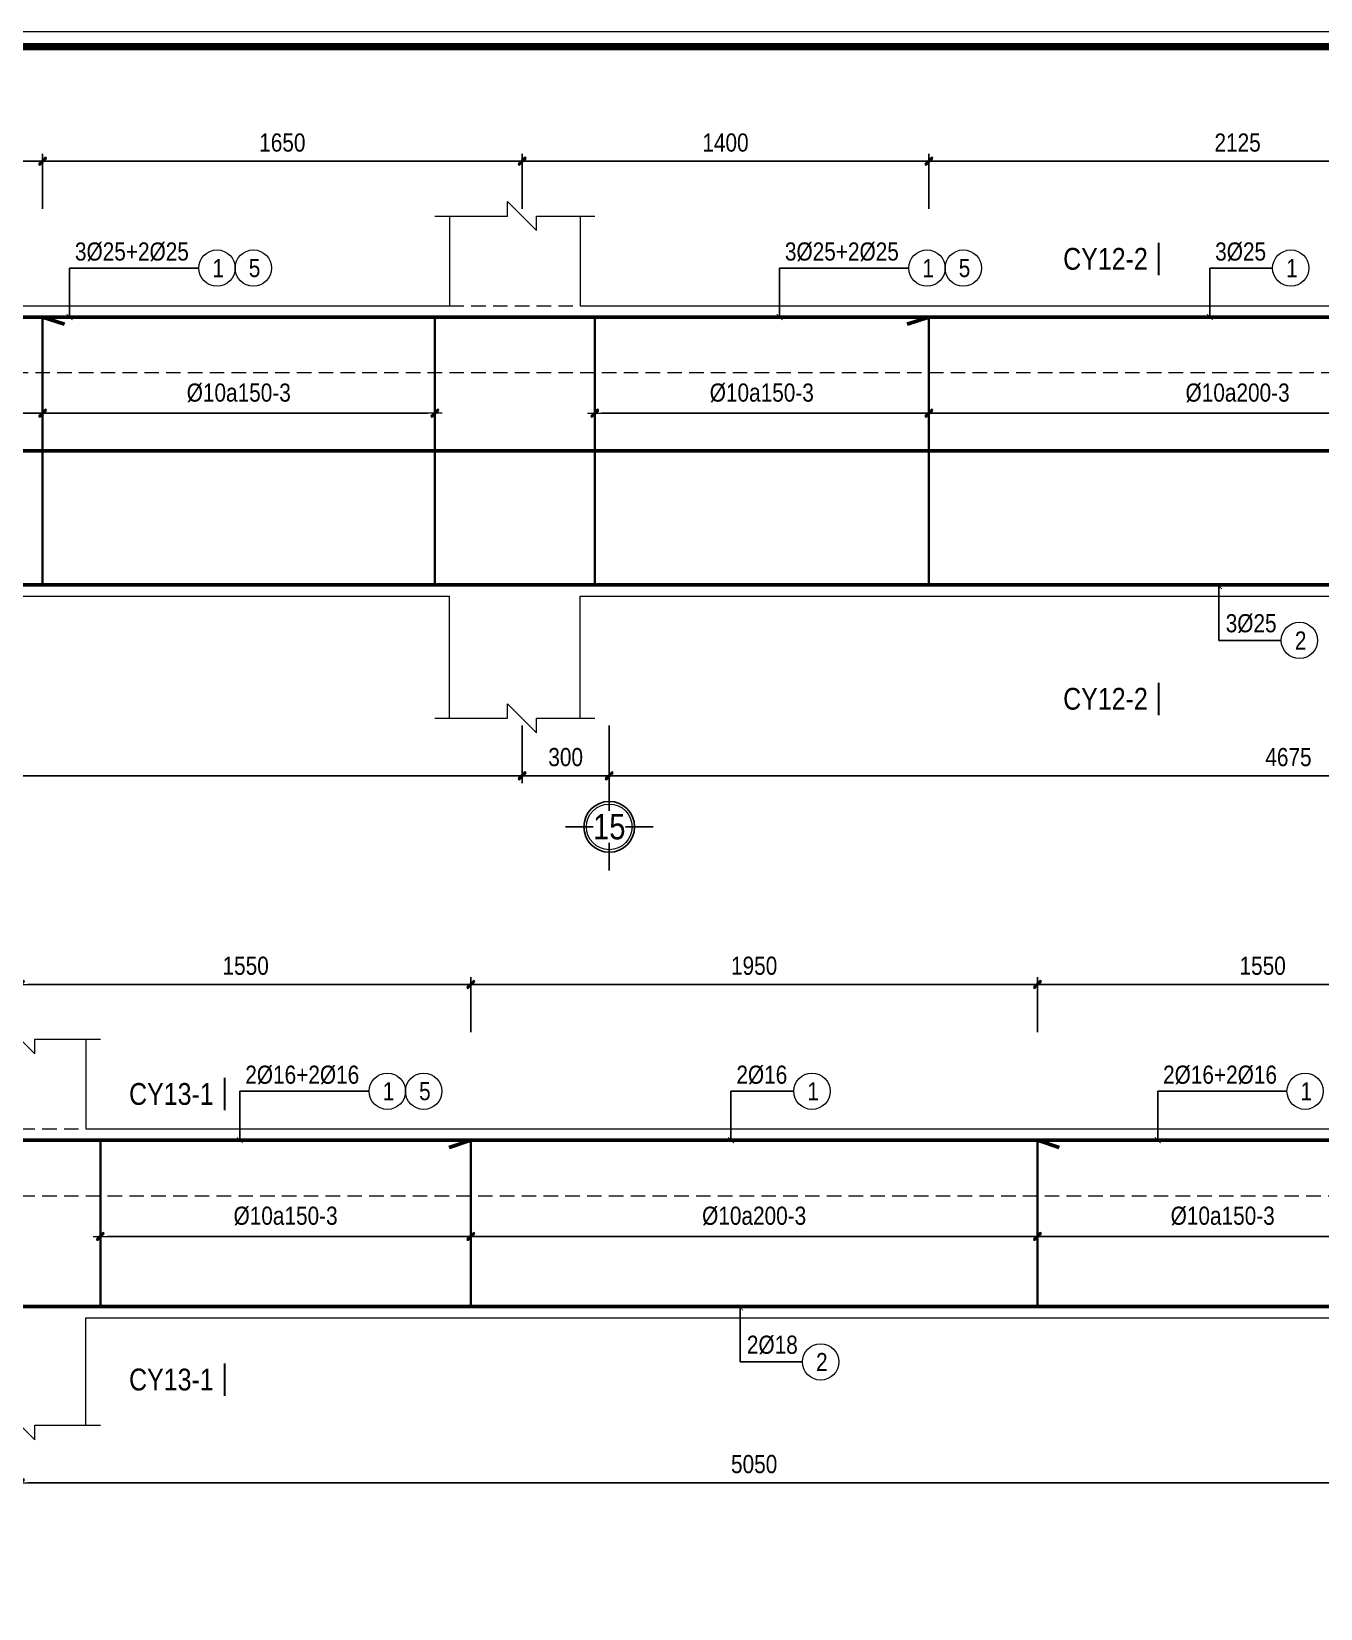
# Model space of a CAD drawing. Header units: millimetres. Extents: x 397144 to 8960116, y 345581 to 674207.
# Drawn here: x 5068269 to 5072705, y 611679 to 617107 of the extents above; entities that cross this region are included whole.
import ezdxf
from ezdxf.enums import TextEntityAlignment as Align

# ---------------------------------------------------------------- set-up
doc = ezdxf.new("R2010")
doc.units = ezdxf.units.MM
doc.header["$PDSIZE"] = -10
doc.linetypes.add('HIDDEN', pattern=[0.375, 0.25, -0.125])
doc.layers.get('0').update_dxf_attribs({"linetype": 'CONTINUOUS'})
doc.layers.get('Defpoints').update_dxf_attribs({"color": 12, "linetype": 'CONTINUOUS'})
for name, color, linetype, lineweight in [('2', 2, 'CONTINUOUS', 20), ('CDAI', 8, 'CONTINUOUS', 30), ('CTHEP', 2, 'CONTINUOUS', 50), ('DBAO', 3, 'CONTINUOUS', 20), ('DGIONG', 4, 'CONTINUOUS', 13), ('KTH', 150, 'CONTINUOUS', 5), ('Net khuat', 8, 'HIDDEN', 13), ('STICK', 1, 'CONTINUOUS', 9), ('TEXT', 7, 'CONTINUOUS', 15)]:
    doc.layers.add(name, color=color, linetype=linetype, lineweight=lineweight)
doc.layers.add('8', color=8, linetype='CONTINUOUS')
doc.styles.add('HELVECONDENSE', font='VHELVCN_0.TTF')
doc.styles.add('Star-HelCon', font='VHELVCN_0.TTF')
doc.styles.add('TTP-HelCon', font='VHELVCN_0.TTF')
doc.styles.add('VNI-HELVE-CONDENSE', font='VHELVCN_0.TTF')
doc.dimstyles.new('kc-25', dxfattribs={"dimtxt": 62.5, "dimasz": 20, "dimexe": 20, "dimexo": 50, "dimgap": 25, "dimtad": 3, "dimdec": 0, "dimzin": 0, "dimdsep": 46, "dimtxsty": 'VNI-HELVE-CONDENSE', "dimblk": 'DIM', "dimcen": 2.5, "dimclrd": 256, "dimclre": 154, "dimclrt": 7, "dimaunit": 1, "dimadec": 0, "dimazin": 0, "dimtfac": 1, "dimtdec": 0, "dimtix": 1, "dimtmove": 0, "dimatfit": 3, "dimldrblk": 'DOT', "dimfxl": 1, "dimtolj": 1, "dimtzin": 0, "dimarcsym": 0})
doc.dimstyles.new('TTP-25', dxfattribs={"dimscale": 25, "dimtxt": 2.5, "dimasz": 1, "dimexe": 1, "dimexo": 1, "dimgap": 0.09, "dimtad": 0, "dimdec": 4, "dimrnd": 5, "dimzin": 9, "dimdsep": 46, "dimtxsty": 'TTP-HelCon', "dimblk": 'Stick1', "dimcen": 0.09, "dimdle": 1.5, "dimclrd": 256, "dimclre": 256, "dimclrt": 7, "dimadec": 0, "dimazin": 0, "dimtfac": 1, "dimtdec": 4, "dimtmove": 0, "dimatfit": 3, "dimldrblk": '_ArchTick1', "dimfxl": 1, "dimtvp": 1, "dimtolj": 1, "dimtzin": 0, "dimarcsym": 0})

# ---------------------------------------------------------------- blocks, each defined once
blk = doc.blocks.new('Stick1')
at = {"layer": 'STICK'}
h = blk.add_hatch(color=256, dxfattribs=at)
edge = h.paths.add_edge_path()
edge.add_line((0.3, 0.5), (-0.5, -0.3))
edge.add_arc((-0.4, -0.4), 0.141, 135, 315)
edge.add_line((-0.3, -0.5), (0.5, 0.3))
edge.add_arc((0.4, 0.4), 0.141, 315, 495)
blk.add_line((1, 0), (-1, 0), dxfattribs=at)
blk.add_lwpolyline([(0.3, 0.5), (-0.5, -0.3, 1), (-0.3, -0.5), (0.5, 0.3, 1), (0.3, 0.5, 1)], format="xyb", dxfattribs=at)
blk = doc.blocks.new('*D1349')
at = {"layer": 'Defpoints', "color": 0, "transparency": 16777216}
for p in [(5063857.6, 614742.9), (5069957.6, 614742.9), (5063857.6, 614544.9)]:
    blk.add_point(p, dxfattribs=at)
at = {"layer": 'KTH', "lineweight": -2, "transparency": 16777216}
for p, q in [((5063857.6, 614717.9), (5063857.6, 614519.9)), ((5069957.6, 614717.9), (5069957.6, 614519.9)), ((5069932.6, 614544.9), (5063882.6, 614544.9))]:
    blk.add_line(p, q, dxfattribs=at)
at = {"layer": 'KTH', "lineweight": -2, "transparency": 16777216, "xscale": 25, "yscale": 25, "zscale": 25, "rotation": 180}
blk.add_blockref('Stick1', (5063857.6, 614544.9), dxfattribs=at)
at = {"layer": 'KTH', "lineweight": -2, "transparency": 16777216, "xscale": 25, "yscale": 25, "zscale": 25}
blk.add_blockref('Stick1', (5069957.6, 614544.9), dxfattribs=at)
at = {"layer": 'KTH', "color": 7, "transparency": 16777216, "insert": (5066907.6, 614608.8), "char_height": 62.5, "attachment_point": 5, "style": 'TTP-HelCon'}
blk.add_mtext('\\A1;6100', dxfattribs=at)
blk = doc.blocks.new('_ArchTick1')
at = {"color": 0, "const_width": 3.81}
blk.add_lwpolyline([(-12.7, -12.7), (12.7, 12.7)], dxfattribs=at)
blk = doc.blocks.new('*D1350')
at = {"layer": 'Defpoints', "color": 0, "transparency": 16777216}
for p in [(5071357.6, 616660.3), (5069957.6, 616471.3), (5071357.6, 616471.3)]:
    blk.add_point(p, dxfattribs=at)
at = {"layer": 'KTH', "lineweight": -2, "transparency": 16777216}
for p, q in [((5069957.6, 616496.3), (5069957.6, 616685.3)), ((5069982.6, 616660.3), (5071332.6, 616660.3)), ((5071357.6, 616496.3), (5071357.6, 616685.3))]:
    blk.add_line(p, q, dxfattribs=at)
at = {"layer": 'KTH', "lineweight": -2, "transparency": 16777216, "xscale": 25, "yscale": 25, "zscale": 25, "rotation": 180}
blk.add_blockref('Stick1', (5069957.6, 616660.3), dxfattribs=at)
at = {"layer": 'KTH', "lineweight": -2, "transparency": 16777216, "xscale": 25, "yscale": 25, "zscale": 25}
blk.add_blockref('Stick1', (5071357.6, 616660.3), dxfattribs=at)
at = {"layer": 'KTH', "color": 7, "transparency": 16777216, "insert": (5070657.6, 616724.2), "char_height": 62.5, "attachment_point": 5, "style": 'TTP-HelCon'}
blk.add_mtext('\\A1;1400', dxfattribs=at)
blk = doc.blocks.new('*D1360')
at = {"layer": 'Defpoints', "color": 0, "transparency": 16777216}
for p in [(5068307.6, 616660.3), (5065707.6, 616471.3), (5068307.6, 616471.3)]:
    blk.add_point(p, dxfattribs=at)
at = {"layer": 'KTH', "lineweight": -2, "transparency": 16777216}
for p, q in [((5065707.6, 616496.3), (5065707.6, 616685.3)), ((5065732.6, 616660.3), (5068282.6, 616660.3)), ((5068307.6, 616496.3), (5068307.6, 616685.3))]:
    blk.add_line(p, q, dxfattribs=at)
at = {"layer": 'KTH', "lineweight": -2, "transparency": 16777216, "xscale": 25, "yscale": 25, "zscale": 25, "rotation": 180}
blk.add_blockref('Stick1', (5065707.6, 616660.3), dxfattribs=at)
at = {"layer": 'KTH', "lineweight": -2, "transparency": 16777216, "xscale": 25, "yscale": 25, "zscale": 25}
blk.add_blockref('Stick1', (5068307.6, 616660.3), dxfattribs=at)
at = {"layer": 'KTH', "color": 7, "transparency": 16777216, "insert": (5067007.6, 616724.2), "char_height": 62.5, "attachment_point": 5, "style": 'TTP-HelCon'}
blk.add_mtext('\\A1;2600', dxfattribs=at)
blk = doc.blocks.new('*D1361')
at = {"layer": 'Defpoints', "color": 0, "transparency": 16777216}
for p in [(5069957.6, 616660.3), (5068307.6, 616471.3), (5069957.6, 616471.3)]:
    blk.add_point(p, dxfattribs=at)
at = {"layer": 'KTH', "lineweight": -2, "transparency": 16777216}
for p, q in [((5068307.6, 616496.3), (5068307.6, 616685.3)), ((5068332.6, 616660.3), (5069932.6, 616660.3)), ((5069957.6, 616496.3), (5069957.6, 616685.3))]:
    blk.add_line(p, q, dxfattribs=at)
at = {"layer": 'KTH', "lineweight": -2, "transparency": 16777216, "xscale": 25, "yscale": 25, "zscale": 25, "rotation": 180}
blk.add_blockref('Stick1', (5068307.6, 616660.3), dxfattribs=at)
at = {"layer": 'KTH', "lineweight": -2, "transparency": 16777216, "xscale": 25, "yscale": 25, "zscale": 25}
blk.add_blockref('Stick1', (5069957.6, 616660.3), dxfattribs=at)
at = {"layer": 'KTH', "color": 7, "transparency": 16777216, "insert": (5069132.6, 616724.2), "char_height": 62.5, "attachment_point": 5, "style": 'TTP-HelCon'}
blk.add_mtext('\\A1;1650', dxfattribs=at)
blk = doc.blocks.new('*D1362')
at = {"layer": 'Defpoints', "color": 0, "transparency": 16777216}
for p in [(5068307.6, 615932.9), (5069657.6, 615932.9), (5068307.6, 615792.9)]:
    blk.add_point(p, dxfattribs=at)
at = {"layer": 'KTH', "lineweight": -2, "transparency": 16777216}
for p, q in [((5068307.6, 615907.9), (5068307.6, 615767.9)), ((5069657.6, 615907.9), (5069657.6, 615767.9)), ((5069632.6, 615792.9), (5068332.6, 615792.9))]:
    blk.add_line(p, q, dxfattribs=at)
at = {"layer": 'KTH', "lineweight": -2, "transparency": 16777216, "xscale": 25, "yscale": 25, "zscale": 25, "rotation": 180}
blk.add_blockref('Stick1', (5068307.6, 615792.9), dxfattribs=at)
at = {"layer": 'KTH', "lineweight": -2, "transparency": 16777216, "xscale": 25, "yscale": 25, "zscale": 25}
blk.add_blockref('Stick1', (5069657.6, 615792.9), dxfattribs=at)
at = {"layer": 'KTH', "color": 7, "transparency": 16777216, "insert": (5068982.6, 615862.8), "char_height": 62.5, "attachment_point": 5, "style": 'TTP-HelCon'}
blk.add_mtext('\\A1;Þ10a150-3', dxfattribs=at)
blk = doc.blocks.new('*D1363')
at = {"layer": 'Defpoints', "color": 0, "transparency": 16777216}
for p in [(5065707.6, 615932.9), (5068307.6, 615932.9), (5065707.6, 615792.9)]:
    blk.add_point(p, dxfattribs=at)
at = {"layer": 'KTH', "lineweight": -2, "transparency": 16777216}
for p, q in [((5065707.6, 615907.9), (5065707.6, 615767.9)), ((5068307.6, 615907.9), (5068307.6, 615767.9)), ((5068282.6, 615792.9), (5065732.6, 615792.9))]:
    blk.add_line(p, q, dxfattribs=at)
at = {"layer": 'KTH', "lineweight": -2, "transparency": 16777216, "xscale": 25, "yscale": 25, "zscale": 25, "rotation": 180}
blk.add_blockref('Stick1', (5065707.6, 615792.9), dxfattribs=at)
at = {"layer": 'KTH', "lineweight": -2, "transparency": 16777216, "xscale": 25, "yscale": 25, "zscale": 25}
blk.add_blockref('Stick1', (5068307.6, 615792.9), dxfattribs=at)
at = {"layer": 'KTH', "color": 7, "transparency": 16777216, "insert": (5067007.6, 615862.8), "char_height": 62.5, "attachment_point": 5, "style": 'TTP-HelCon'}
blk.add_mtext('\\A1;Þ10a200-3', dxfattribs=at)
blk = doc.blocks.new('*D1364')
at = {"layer": 'Defpoints', "color": 0, "transparency": 16777216}
for p in [(5070207.6, 615932.9), (5071357.6, 615932.9), (5071357.6, 615792.9)]:
    blk.add_point(p, dxfattribs=at)
at = {"layer": 'KTH', "lineweight": -2, "transparency": 16777216}
for p, q in [((5070207.6, 615907.9), (5070207.6, 615767.9)), ((5071357.6, 615907.9), (5071357.6, 615767.9)), ((5070232.6, 615792.9), (5071332.6, 615792.9))]:
    blk.add_line(p, q, dxfattribs=at)
at = {"layer": 'KTH', "lineweight": -2, "transparency": 16777216, "xscale": 25, "yscale": 25, "zscale": 25, "rotation": 180}
blk.add_blockref('Stick1', (5070207.6, 615792.9), dxfattribs=at)
at = {"layer": 'KTH', "lineweight": -2, "transparency": 16777216, "xscale": 25, "yscale": 25, "zscale": 25}
blk.add_blockref('Stick1', (5071357.6, 615792.9), dxfattribs=at)
at = {"layer": 'KTH', "color": 7, "transparency": 16777216, "insert": (5070782.6, 615862.8), "char_height": 62.5, "attachment_point": 5, "style": 'TTP-HelCon'}
blk.add_mtext('\\A1;Þ10a150-3', dxfattribs=at)
blk = doc.blocks.new('*D1365')
at = {"layer": 'Defpoints', "color": 0, "transparency": 16777216}
for p in [(5071357.6, 615932.9), (5073482.6, 615932.9), (5071357.6, 615792.9)]:
    blk.add_point(p, dxfattribs=at)
at = {"layer": 'KTH', "lineweight": -2, "transparency": 16777216}
for p, q in [((5071357.6, 615907.9), (5071357.6, 615767.9)), ((5073482.6, 615907.9), (5073482.6, 615767.9)), ((5073457.6, 615792.9), (5071382.6, 615792.9))]:
    blk.add_line(p, q, dxfattribs=at)
at = {"layer": 'KTH', "lineweight": -2, "transparency": 16777216, "xscale": 25, "yscale": 25, "zscale": 25, "rotation": 180}
blk.add_blockref('Stick1', (5071357.6, 615792.9), dxfattribs=at)
at = {"layer": 'KTH', "lineweight": -2, "transparency": 16777216, "xscale": 25, "yscale": 25, "zscale": 25}
blk.add_blockref('Stick1', (5073482.6, 615792.9), dxfattribs=at)
at = {"layer": 'KTH', "color": 7, "transparency": 16777216, "insert": (5072420.1, 615862.8), "char_height": 62.5, "attachment_point": 5, "style": 'TTP-HelCon'}
blk.add_mtext('\\A1;Þ10a200-3', dxfattribs=at)
blk = doc.blocks.new('*D1366')
at = {"layer": 'Defpoints', "color": 0, "transparency": 16777216}
for p in [(5071357.6, 616660.3), (5071357.6, 616471.3), (5073482.6, 616471.3)]:
    blk.add_point(p, dxfattribs=at)
at = {"layer": 'KTH', "lineweight": -2, "transparency": 16777216}
for p, q in [((5071357.6, 616496.3), (5071357.6, 616685.3)), ((5073457.6, 616660.3), (5071382.6, 616660.3)), ((5073482.6, 616496.3), (5073482.6, 616685.3))]:
    blk.add_line(p, q, dxfattribs=at)
at = {"layer": 'KTH', "lineweight": -2, "transparency": 16777216, "xscale": 25, "yscale": 25, "zscale": 25, "rotation": 180}
blk.add_blockref('Stick1', (5071357.6, 616660.3), dxfattribs=at)
at = {"layer": 'KTH', "lineweight": -2, "transparency": 16777216, "xscale": 25, "yscale": 25, "zscale": 25}
blk.add_blockref('Stick1', (5073482.6, 616660.3), dxfattribs=at)
at = {"layer": 'KTH', "color": 7, "transparency": 16777216, "insert": (5072420.1, 616724.2), "char_height": 62.5, "attachment_point": 5, "style": 'TTP-HelCon'}
blk.add_mtext('\\A1;2125', dxfattribs=at)
blk = doc.blocks.new('DIM')
h = blk.add_hatch(color=1)
h.paths.add_polyline_path([(0.49, 0.29, 1), (0.29, 0.49), (-0.19, 0), (0.19, 0)])
h.paths.add_polyline_path([(0.19, 0), (-0.19, 0), (-0.49, -0.29, 1), (-0.29, -0.49)])
at = {"color": 9}
for p, q in [((-0.19, 0), (-1.5, 0)), ((0.19, 0), (1.5, 0))]:
    blk.add_line(p, q, dxfattribs=at)
at = {"color": 1}
for p, q in [((-0.49, -0.29), (0.29, 0.49)), ((-0.29, -0.49), (0.49, 0.29)), ((-0.19, 0), (0.19, 0))]:
    blk.add_line(p, q, dxfattribs=at)
blk.add_arc((-0.39, -0.39), 0.138, 135, 315, dxfattribs=at)
blk = doc.blocks.new('*D1367')
at = {"layer": 'Defpoints', "color": 0, "transparency": 16777216}
for p in [(5069957.6, 614742.9), (5070257.6, 614742.9), (5069957.6, 614544.9)]:
    blk.add_point(p, dxfattribs=at)
at = {"layer": 'KTH', "lineweight": -2, "transparency": 16777216}
for p, q in [((5069957.6, 614717.9), (5069957.6, 614519.9)), ((5070257.6, 614717.9), (5070257.6, 614519.9)), ((5070232.6, 614544.9), (5069982.6, 614544.9))]:
    blk.add_line(p, q, dxfattribs=at)
at = {"layer": 'KTH', "lineweight": -2, "transparency": 16777216, "xscale": 25, "yscale": 25, "zscale": 25, "rotation": 180}
blk.add_blockref('Stick1', (5069957.6, 614544.9), dxfattribs=at)
at = {"layer": 'KTH', "lineweight": -2, "transparency": 16777216, "xscale": 25, "yscale": 25, "zscale": 25}
blk.add_blockref('Stick1', (5070257.6, 614544.9), dxfattribs=at)
at = {"layer": 'KTH', "color": 7, "transparency": 16777216, "insert": (5070107.6, 614608.8), "char_height": 62.5, "attachment_point": 5, "style": 'TTP-HelCon'}
blk.add_mtext('\\A1;300', dxfattribs=at)
blk = doc.blocks.new('dau truc')
blk.add_circle((0, 0), 180)
at = {"layer": '8'}
for p, q in [((0, 127), (0, 345)), ((-127, 0), (-345, 0)), ((345, 0), (127, 0)), ((0, -345), (0, -127))]:
    blk.add_line(p, q, dxfattribs=at)
blk.add_circle((0, 0), 200, dxfattribs=at)
at = {"layer": 'TEXT', "style": 'HELVECONDENSE'}
blk.add_attdef('A', text='', height=233, dxfattribs=at).set_placement((0, 0), align=Align.MIDDLE)
blk = doc.blocks.new('*D1368')
at = {"layer": 'Defpoints', "color": 0, "transparency": 16777216}
for p in [(5070257.6, 614742.9), (5074932.6, 614742.9), (5074932.6, 614544.9)]:
    blk.add_point(p, dxfattribs=at)
at = {"layer": 'KTH', "lineweight": -2, "transparency": 16777216}
for p, q in [((5070257.6, 614717.9), (5070257.6, 614519.9)), ((5074932.6, 614717.9), (5074932.6, 614519.9)), ((5070282.6, 614544.9), (5074907.6, 614544.9))]:
    blk.add_line(p, q, dxfattribs=at)
at = {"layer": 'KTH', "lineweight": -2, "transparency": 16777216, "xscale": 25, "yscale": 25, "zscale": 25, "rotation": 180}
blk.add_blockref('Stick1', (5070257.6, 614544.9), dxfattribs=at)
at = {"layer": 'KTH', "lineweight": -2, "transparency": 16777216, "xscale": 25, "yscale": 25, "zscale": 25}
blk.add_blockref('Stick1', (5074932.6, 614544.9), dxfattribs=at)
at = {"layer": 'KTH', "color": 7, "transparency": 16777216, "insert": (5072595.1, 614608.8), "char_height": 62.5, "attachment_point": 5, "style": 'TTP-HelCon'}
blk.add_mtext('\\A1;4675', dxfattribs=at)
blk = doc.blocks.new('*D1400')
at = {"layer": 'Defpoints', "color": 0, "transparency": 16777216}
for p in [(5068231.3, 613826.7), (5068231.3, 613637.7), (5069781.3, 613637.7)]:
    blk.add_point(p, dxfattribs=at)
at = {"layer": 'KTH', "lineweight": -2, "transparency": 16777216}
for p, q in [((5068231.3, 613662.7), (5068231.3, 613851.7)), ((5069756.3, 613826.7), (5068256.3, 613826.7)), ((5069781.3, 613662.7), (5069781.3, 613851.7))]:
    blk.add_line(p, q, dxfattribs=at)
at = {"layer": 'KTH', "lineweight": -2, "transparency": 16777216, "xscale": 25, "yscale": 25, "zscale": 25, "rotation": 180}
blk.add_blockref('Stick1', (5068231.3, 613826.7), dxfattribs=at)
at = {"layer": 'KTH', "lineweight": -2, "transparency": 16777216, "xscale": 25, "yscale": 25, "zscale": 25}
blk.add_blockref('Stick1', (5069781.3, 613826.7), dxfattribs=at)
at = {"layer": 'KTH', "color": 7, "transparency": 16777216, "insert": (5069006.3, 613890.6), "char_height": 62.5, "attachment_point": 5, "style": 'TTP-HelCon'}
blk.add_mtext('\\A1;1550', dxfattribs=at)
blk = doc.blocks.new('*D1401')
at = {"layer": 'Defpoints', "color": 0, "transparency": 16777216}
for p in [(5071731.3, 613826.7), (5069781.3, 613637.7), (5071731.3, 613637.7)]:
    blk.add_point(p, dxfattribs=at)
at = {"layer": 'KTH', "lineweight": -2, "transparency": 16777216}
for p, q in [((5069781.3, 613662.7), (5069781.3, 613851.7)), ((5069806.3, 613826.7), (5071706.3, 613826.7)), ((5071731.3, 613662.7), (5071731.3, 613851.7))]:
    blk.add_line(p, q, dxfattribs=at)
at = {"layer": 'KTH', "lineweight": -2, "transparency": 16777216, "xscale": 25, "yscale": 25, "zscale": 25, "rotation": 180}
blk.add_blockref('Stick1', (5069781.3, 613826.7), dxfattribs=at)
at = {"layer": 'KTH', "lineweight": -2, "transparency": 16777216, "xscale": 25, "yscale": 25, "zscale": 25}
blk.add_blockref('Stick1', (5071731.3, 613826.7), dxfattribs=at)
at = {"layer": 'KTH', "color": 7, "transparency": 16777216, "insert": (5070756.3, 613890.6), "char_height": 62.5, "attachment_point": 5, "style": 'TTP-HelCon'}
blk.add_mtext('\\A1;1950', dxfattribs=at)
blk = doc.blocks.new('*D1403')
at = {"layer": 'Defpoints', "color": 0, "transparency": 16777216}
for p in [(5068231.3, 612309.4), (5073281.3, 612309.4), (5068231.3, 612111.4)]:
    blk.add_point(p, dxfattribs=at)
at = {"layer": 'KTH', "lineweight": -2, "transparency": 16777216}
for p, q in [((5068231.3, 612284.4), (5068231.3, 612086.4)), ((5073281.3, 612284.4), (5073281.3, 612086.4)), ((5073256.3, 612111.4), (5068256.3, 612111.4))]:
    blk.add_line(p, q, dxfattribs=at)
at = {"layer": 'KTH', "lineweight": -2, "transparency": 16777216, "xscale": 25, "yscale": 25, "zscale": 25, "rotation": 180}
blk.add_blockref('Stick1', (5068231.3, 612111.4), dxfattribs=at)
at = {"layer": 'KTH', "lineweight": -2, "transparency": 16777216, "xscale": 25, "yscale": 25, "zscale": 25}
blk.add_blockref('Stick1', (5073281.3, 612111.4), dxfattribs=at)
at = {"layer": 'KTH', "color": 7, "transparency": 16777216, "insert": (5070756.3, 612175.2), "char_height": 62.5, "attachment_point": 5, "style": 'TTP-HelCon'}
blk.add_mtext('\\A1;5050', dxfattribs=at)
blk = doc.blocks.new('*D1407')
at = {"layer": 'Defpoints', "color": 0, "transparency": 16777216}
for p in [(5069781.3, 613033.3), (5071731.3, 613033.3), (5071731.3, 612959.3)]:
    blk.add_point(p, dxfattribs=at)
at = {"layer": 'KTH', "lineweight": -2, "transparency": 16777216}
for p, q in [((5069781.3, 613008.3), (5069781.3, 612934.3)), ((5071731.3, 613008.3), (5071731.3, 612934.3)), ((5069806.3, 612959.3), (5071706.3, 612959.3))]:
    blk.add_line(p, q, dxfattribs=at)
at = {"layer": 'KTH', "lineweight": -2, "transparency": 16777216, "xscale": 25, "yscale": 25, "zscale": 25, "rotation": 180}
blk.add_blockref('Stick1', (5069781.3, 612959.3), dxfattribs=at)
at = {"layer": 'KTH', "lineweight": -2, "transparency": 16777216, "xscale": 25, "yscale": 25, "zscale": 25}
blk.add_blockref('Stick1', (5071731.3, 612959.3), dxfattribs=at)
at = {"layer": 'KTH', "color": 7, "transparency": 16777216, "insert": (5070756.3, 613029.3), "char_height": 62.5, "attachment_point": 5, "style": 'TTP-HelCon'}
blk.add_mtext('\\A1;Þ10a200-3', dxfattribs=at)
blk = doc.blocks.new('*D1408')
at = {"layer": 'Defpoints', "color": 0, "transparency": 16777216}
for p in [(5068506.3, 613016.8), (5069781.3, 613033.3), (5069781.3, 612959.3)]:
    blk.add_point(p, dxfattribs=at)
at = {"layer": 'KTH', "lineweight": -2, "transparency": 16777216}
for p, q in [((5069781.3, 613008.3), (5069781.3, 612934.3)), ((5068506.3, 612991.8), (5068506.3, 612934.3)), ((5068531.3, 612959.3), (5069756.3, 612959.3))]:
    blk.add_line(p, q, dxfattribs=at)
at = {"layer": 'KTH', "lineweight": -2, "transparency": 16777216, "xscale": 25, "yscale": 25, "zscale": 25, "rotation": 180}
blk.add_blockref('Stick1', (5068506.3, 612959.3), dxfattribs=at)
at = {"layer": 'KTH', "lineweight": -2, "transparency": 16777216, "xscale": 25, "yscale": 25, "zscale": 25}
blk.add_blockref('Stick1', (5069781.3, 612959.3), dxfattribs=at)
at = {"layer": 'KTH', "color": 7, "transparency": 16777216, "insert": (5069143.8, 613029.3), "char_height": 62.5, "attachment_point": 5, "style": 'TTP-HelCon'}
blk.add_mtext('\\A1;Þ10a150-3', dxfattribs=at)
blk = doc.blocks.new('*D1410')
at = {"layer": 'Defpoints', "color": 0, "transparency": 16777216}
for p in [(5071731.3, 613033.3), (5073006.3, 613016.8), (5071731.3, 612959.3)]:
    blk.add_point(p, dxfattribs=at)
at = {"layer": 'KTH', "lineweight": -2, "transparency": 16777216}
for p, q in [((5071731.3, 613008.3), (5071731.3, 612934.3)), ((5072981.3, 612959.3), (5071756.3, 612959.3)), ((5073006.3, 612991.8), (5073006.3, 612934.3))]:
    blk.add_line(p, q, dxfattribs=at)
at = {"layer": 'KTH', "lineweight": -2, "transparency": 16777216, "xscale": 25, "yscale": 25, "zscale": 25, "rotation": 180}
blk.add_blockref('Stick1', (5071731.3, 612959.3), dxfattribs=at)
at = {"layer": 'KTH', "lineweight": -2, "transparency": 16777216, "xscale": 25, "yscale": 25, "zscale": 25}
blk.add_blockref('Stick1', (5073006.3, 612959.3), dxfattribs=at)
at = {"layer": 'KTH', "color": 7, "transparency": 16777216, "insert": (5072368.8, 613029.3), "char_height": 62.5, "attachment_point": 5, "style": 'TTP-HelCon'}
blk.add_mtext('\\A1;Þ10a150-3', dxfattribs=at)
blk = doc.blocks.new('*D1417')
at = {"layer": 'Defpoints', "color": 0, "transparency": 16777216}
for p in [(5073281.3, 613826.7), (5071731.3, 613637.7), (5073281.3, 613637.7)]:
    blk.add_point(p, dxfattribs=at)
at = {"layer": 'KTH', "lineweight": -2, "transparency": 16777216}
for p, q in [((5071731.3, 613662.7), (5071731.3, 613851.7)), ((5071756.3, 613826.7), (5073256.3, 613826.7)), ((5073281.3, 613662.7), (5073281.3, 613851.7))]:
    blk.add_line(p, q, dxfattribs=at)
at = {"layer": 'KTH', "lineweight": -2, "transparency": 16777216, "xscale": 25, "yscale": 25, "zscale": 25, "rotation": 180}
blk.add_blockref('Stick1', (5071731.3, 613826.7), dxfattribs=at)
at = {"layer": 'KTH', "lineweight": -2, "transparency": 16777216, "xscale": 25, "yscale": 25, "zscale": 25}
blk.add_blockref('Stick1', (5073281.3, 613826.7), dxfattribs=at)
at = {"layer": 'KTH', "color": 7, "transparency": 16777216, "insert": (5072506.3, 613890.6), "char_height": 62.5, "attachment_point": 5, "style": 'TTP-HelCon'}
blk.add_mtext('\\A1;1550', dxfattribs=at)
blk = doc.blocks.new('MC')
at = {"layer": 'CTHEP', "const_width": 10}
blk.add_lwpolyline([(0, 150), (0, 0)], dxfattribs=at)
at = {"layer": 'TEXT', "style": 'TTP-HelCon'}
blk.add_attdef('A', text='', height=100, dxfattribs=at).set_placement((-50, 25.5), align=Align.RIGHT)
blk = doc.blocks.new('CHG_XX_Khung ten')
blk.add_lwpolyline([(15, 579), (826, 579), (826, 15), (15, 15)], close=True)
at = {"color": 4, "linetype": 'Continuous', "const_width": 1}
blk.add_lwpolyline([(17, 577), (824, 577), (824, 17), (17, 17)], close=True, dxfattribs=at)

msp = doc.modelspace()

# ---------------------------------------------------------------- linework, layer by layer
at = {"layer": 'CDAI', "ltscale": 52.5}
for p, q in [((5068307.63714, 616123.92537), (5068307.63714, 615201.92537)), ((5069657.63714, 616123.92537), (5069657.63714, 615201.92537)), ((5070207.63714, 616123.92537), (5070207.63714, 615201.92537)), ((5071357.63714, 616123.92537), (5071357.63714, 615201.92537)), ((5071357.63714, 616123.92537), (5071357.63714, 615201.92537)), ((5068506.32778, 613294.35258), (5068506.32778, 612714.35258)), ((5069781.32778, 613294.35258), (5069781.32778, 612714.35258)), ((5071731.32778, 613294.35258), (5071731.32778, 612714.35258))]:
    msp.add_line(p, q, dxfattribs=at)
at = {"layer": 'CTHEP'}
for p, q in [((5068382.63714, 616098.92537), (5068307.63714, 616123.92537)), ((5071282.63714, 616098.92537), (5071357.63714, 616123.92537)), ((5063968.40801, 615662.92537), (5079943.55628, 615662.92537)), ((5069706.32778, 613265.35258), (5069781.32778, 613290.35258)), ((5071806.32778, 613265.35258), (5071731.32778, 613290.35258))]:
    msp.add_line(p, q, dxfattribs=at)
for points in [[(5080027.63712, 616123.92537), (5063887.63714, 616123.92537)], [(5063920.43475, 615781.48584), (5063920.43475, 615201.92537), (5079987.88124, 615201.92537)], [(5080156.32778, 612716.08509), (5080156.32778, 612716.08509), (5080156.32778, 613290.35258), (5063851.32778, 613290.35258), (5063851.32778, 612711.05584), (5063851.32778, 612711.05584)], [(5063906.32778, 613087.43676), (5063906.32778, 612718.35258), (5080106.32778, 612718.35258), (5080106.32778, 613079.63892)]]:
    msp.add_lwpolyline(points, dxfattribs=at)
at = {"layer": 'DBAO'}
msp.add_line((5068456.32778, 613329.35258), (5073056.32778, 613329.35258), dxfattribs=at)
for points in [[(5064307.63714, 616471.31971), (5064307.63714, 616162.92537), (5069707.63714, 616162.92537)], [(5069707.63714, 616471.31971), (5069707.63714, 616162.92537)], [(5070157.63714, 616471.31971), (5070157.63714, 616162.92537)], [(5070157.63714, 616162.92537), (5074707.63714, 616162.92537)], [(5064307.63714, 614742.92537), (5064307.63714, 615162.92537), (5069707.63714, 615162.92537)], [(5069707.63714, 614742.92537), (5069707.63714, 615162.92537)], [(5070157.63714, 615162.92537), (5074707.63714, 615162.92537)], [(5070157.63714, 614742.92537), (5070157.63714, 615162.92537)], [(5068456.32778, 613637.74692), (5068456.32778, 613329.35258)], [(5068456.32778, 612679.35258), (5073056.32778, 612679.35258)], [(5068456.32778, 612309.35258), (5068456.32778, 612679.35258)]]:
    msp.add_lwpolyline(points, dxfattribs=at)
at = {"layer": 'DGIONG'}
for points in [[(5069657.63714, 616471.31971), (5069907.63714, 616471.31971), (5069907.63714, 616521.31971), (5070007.63714, 616421.31971), (5070007.63714, 616471.31971), (5070207.63714, 616471.31971)], [(5069657.63714, 614742.92537), (5069907.63714, 614742.92537), (5069907.63714, 614792.92537), (5070007.63714, 614692.92537), (5070007.63714, 614742.92537), (5070207.63714, 614742.92537)], [(5067956.32778, 613637.74692), (5068181.32778, 613637.74692), (5068181.32778, 613687.74692), (5068281.32778, 613587.74692), (5068281.32778, 613637.74692), (5068506.32778, 613637.74692)], [(5067956.32778, 612309.35258), (5068181.32778, 612309.35258), (5068181.32778, 612359.35258), (5068281.32778, 612259.35258), (5068281.32778, 612309.35258), (5068506.32778, 612309.35258)]]:
    msp.add_lwpolyline(points, dxfattribs=at)
for centre in [(5068907.81861, 616292.43448), (5069032.81861, 616292.43448), (5071351.14487, 616292.43448), (5071476.14487, 616292.43448), (5072602.99793, 616292.43448), (5072632.85902, 615010.88111), (5069494.03146, 613458.86169), (5069619.03146, 613458.86169), (5070955.2353, 613458.86169), (5072652.53146, 613458.86169), (5070985.0964, 612527.30832)]:
    msp.add_circle(centre, 62.5, dxfattribs=at)
at = {"layer": 'Net khuat', "ltscale": 200}
for p, q in [((5069707.63714, 616162.92537), (5070157.63714, 616162.92537)), ((5068006.32778, 613329.35258), (5068456.32778, 613329.35258)), ((5064256.32778, 613099.35258), (5079756.32778, 613099.35258))]:
    msp.add_line(p, q, dxfattribs=at)
msp.add_lwpolyline([(5063857.63714, 615162.92537), (5063857.63714, 615162.92537), (5064157.63714, 615162.92537), (5064157.63714, 615932.92537), (5079757.63713, 615932.92537), (5079757.63713, 615162.92537), (5079757.63713, 615162.92537), (5080057.63713, 615162.92537)], dxfattribs=at)

# ---------------------------------------------------------------- block references
at = {"xscale": 0.75, "yscale": 0.75, "zscale": 0.75}
for p, values in [((5072148.50741, 616267.73748), {'A': 'CY12-2'}), ((5072148.50741, 614753.36527), {'A': 'CY12-2'}), ((5068933.89379, 613392.9542), {'A': 'CY13-1'}), ((5068933.89379, 612410.00852), {'A': 'CY13-1'})]:
    msp.add_blockref('MC', p, dxfattribs=at).add_auto_attribs(values)
at = {"layer": '2', "ltscale": 300}
ref = msp.add_blockref('dau truc', (5070257.63714, 614369.08296), dxfattribs=dict(at, xscale=0.4367131292819977, yscale=0.4367131292819977, zscale=0.4367131292819977))
ref.add_attrib('A', '15', dxfattribs={"layer": 'TEXT', "height": 87.5, "style": 'HELVECONDENSE'}).set_placement((5070257.63714, 614369.08296), align=Align.MIDDLE)

# ---------------------------------------------------------------- texts
at = {"layer": 'TEXT', "style": 'TTP-HelCon'}
for s, p in [('3Þ25+2Þ25', (5068418.81659, 616318.28742, 0)), ('3Þ25+2Þ25', (5070862.14284, 616318.28742, 0)), ('3Þ25', (5072342.87404, 616318.28742, 0)), ('3Þ25', (5072379.05116, 615038.77817, 0)), ('2Þ16+2Þ16', (5069005.02944, 613484.71463, 0)), ('2Þ16', (5070695.11141, 613484.71463, 0)), ('2Þ16+2Þ16', (5072163.52944, 613484.71463, 0)), ('2Þ18', (5070731.28853, 612555.20538, 0))]:
    msp.add_text(s, height=62.5, dxfattribs=at).set_placement(p)
at = {"layer": 'TEXT', "style": 'Star-HelCon'}
for s, p in [('1', (5068911.98528, 616292.43448)), ('5', (5069036.98528, 616292.43448)), ('1', (5071355.31153, 616292.43448)), ('5', (5071480.31153, 616292.43448)), ('1', (5072607.16459, 616292.43448)), ('2', (5072637.02569, 615010.88111)), ('1', (5069498.19812, 613458.86169)), ('5', (5069623.19812, 613458.86169)), ('1', (5070959.40197, 613458.86169)), ('1', (5072656.69812, 613458.86169)), ('2', (5070989.26306, 612527.30832))]:
    msp.add_text(s, height=62.5, dxfattribs=at).set_placement(p, align=Align.MIDDLE)

# ---------------------------------------------------------------- dimensions: what is measured, and where the dimension line sits
at = {"layer": 'KTH'}
for base, p1, p2, picture, middle in [((5068307.63714, 616660.31971), (5065707.63714, 616471.31971), (5068307.63714, 616471.31971), '*D1360', (5067007.63714, 616724.15304)), ((5069957.63714, 616660.31971), (5068307.63714, 616471.31971), (5069957.63714, 616471.31971), '*D1361', (5069132.63714, 616724.15304)), ((5071357.63714, 616660.31971), (5069957.63714, 616471.31971), (5071357.63714, 616471.31971), '*D1350', (5070657.63714, 616724.15304)), ((5074932.63714, 614544.9475), (5070257.63714, 614742.92537), (5074932.63714, 614742.92537), '*D1368', (5072595.13714, 614608.78083)), ((5071731.32778, 613826.74692), (5069781.32778, 613637.74692), (5071731.32778, 613637.74692), '*D1401', (5070756.32778, 613890.58025)), ((5073281.32778, 613826.74692), (5071731.32778, 613637.74692), (5073281.32778, 613637.74692), '*D1417', (5072506.32778, 613890.58025))]:
    dim = msp.add_linear_dim(base=base, p1=p1, p2=p2, angle=180, dimstyle='TTP-25', override={"dimtmove": 1}, dxfattribs=at)
    dim.commit()
    dim.dimension.update_dxf_attribs({"geometry": picture, "text_midpoint": middle})
for base, p1, p2, picture, middle in [((5071357.63714, 616660.31971), (5073482.63714, 616471.31971), (5071357.63714, 616471.31971), '*D1366', (5072420.13714, 616724.15304)), ((5063857.63714, 614544.9475), (5069957.63714, 614742.92537), (5063857.63714, 614742.92537), '*D1349', (5066907.63714, 614608.78083)), ((5069957.63714, 614544.9475), (5070257.63714, 614742.92537), (5069957.63714, 614742.92537), '*D1367', (5070107.63714, 614608.78083)), ((5068231.32778, 613826.74692), (5069781.32778, 613637.74692), (5068231.32778, 613637.74692), '*D1400', (5069006.32778, 613890.58025)), ((5068231.32778, 612111.37471), (5073281.32778, 612309.35258), (5068231.32778, 612309.35258), '*D1403', (5070756.32778, 612175.20804))]:
    dim = msp.add_linear_dim(base=base, p1=p1, p2=p2, dimstyle='TTP-25', override={"dimtmove": 1}, dxfattribs=at)
    dim.commit()
    dim.dimension.update_dxf_attribs({"geometry": picture, "text_midpoint": middle})
for base, p1, p2, text, picture, middle in [((5065707.63714, 615792.91219), (5068307.63714, 615932.92537), (5065707.63714, 615932.92537), 'Þ10a200-3', '*D1363', (5067007.63714, 615862.82885)), ((5068307.63714, 615792.91219), (5069657.63714, 615932.92537), (5068307.63714, 615932.92537), 'Þ10a150-3', '*D1362', (5068982.63714, 615862.82885)), ((5071357.63714, 615792.91219), (5073482.63714, 615932.92537), (5071357.63714, 615932.92537), 'Þ10a200-3', '*D1365', (5072420.13714, 615862.82885)), ((5071731.32778, 612959.3394), (5073006.32778, 613016.81275), (5071731.32778, 613033.33941), 'Þ10a150-3', '*D1410', (5072368.82778, 613029.25607))]:
    dim = msp.add_linear_dim(base=base, p1=p1, p2=p2, angle=180, text=text, dimstyle='TTP-25', override={"dimtmove": 1}, dxfattribs=at)
    dim.commit()
    dim.dimension.update_dxf_attribs({"geometry": picture, "text_midpoint": middle})
for base, p1, p2, text, picture, middle in [((5071357.63714, 615792.91219), (5070207.63714, 615932.92537), (5071357.63714, 615932.92537), 'Þ10a150-3', '*D1364', (5070782.63714, 615862.82885)), ((5069781.32778, 612959.3394), (5068506.32778, 613016.81275), (5069781.32778, 613033.33941), 'Þ10a150-3', '*D1408', (5069143.82778, 613029.25607)), ((5071731.32778, 612959.3394), (5069781.32778, 613033.33941), (5071731.32778, 613033.33941), 'Þ10a200-3', '*D1407', (5070756.32778, 613029.25607))]:
    dim = msp.add_linear_dim(base=base, p1=p1, p2=p2, text=text, dimstyle='TTP-25', override={"dimtmove": 1}, dxfattribs=at)
    dim.commit()
    dim.dimension.update_dxf_attribs({"geometry": picture, "text_midpoint": middle})

# ---------------------------------------------------------------- leaders
at = {"layer": 'DGIONG'}
for points in [[(5068400.30482, 616123.92537), (5068400.30456, 616292.43448), (5068845.31861, 616292.43448)], [(5070843.63107, 616123.92537), (5070843.63081, 616292.43448), (5071288.64487, 616292.43448)], [(5072324.36227, 616123.92537), (5072324.36201, 616292.43448), (5072540.49793, 616292.43448)], [(5072356.03939, 615197.92537), (5072356.03912, 615010.88111), (5072570.35902, 615010.88111)], [(5068986.51767, 613290.35258), (5068986.5174, 613458.86169), (5069431.53146, 613458.86169)], [(5070676.59965, 613290.35258), (5070676.59938, 613458.86169), (5070892.7353, 613458.86169)], [(5072145.01767, 613290.35258), (5072145.0174, 613458.86169), (5072590.03146, 613458.86169)], [(5070708.27676, 612714.35258), (5070708.2765, 612527.30832), (5070922.5964, 612527.30832)]]:
    msp.add_leader(points, dimstyle='kc-25', override={"dimtad": 0, "dimldrblk": 'ArchTick', "dimfxl": 100, "dimarcsym": 1}, dxfattribs=at)

# ---------------------------------------------------------------- next in the draw order: block references
at = {"layer": 'KTH', "ltscale": 0.8, "xscale": 25.92478421702978, "yscale": 25.92478421702978, "zscale": 25.92478421702978}
msp.add_blockref('CHG_XX_Khung ten', (5062667.06085, 602096.26671), dxfattribs=at)

doc.saveas('drawing.dxf')
